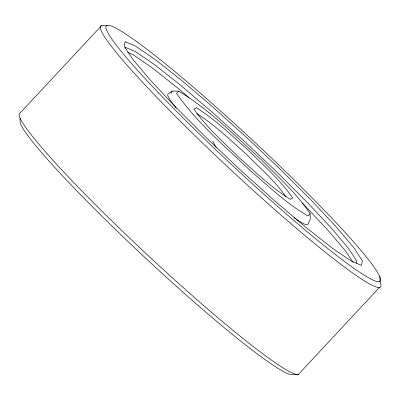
<?xml version="1.0" encoding="UTF-8"?>
<svg xmlns="http://www.w3.org/2000/svg" width="400" height="400" viewBox="0 0 400 400"><rect width="100%" height="100%" fill="white"/><g stroke="black" fill="none" stroke-linecap="round" stroke-linejoin="round"><path stroke-width="0.6" d="M125.04 48.435L125.24 47.305L135.43 51.585L154.12 64.365L179.865 84.645L210.54 110.76L243.655 140.585L276.525 171.695L306.485 201.58L331.055 227.76L348.355 248.235L356.765 261.055L356.365 263.315M170.905 93.67L172.235 91.06L178.515 91.095C209.59 109.62 235.075 135.975 261.715 160.135C278.465 177.355 296.795 193.505 310.105 213.69L310.3 219.21L307.85 224.545A95.635 8.22 43 0 1 294.085 217.71M178.515 91.095L176.515 93.385C197.205 123 225.21 146.57 251.155 171.41C269.55 186.93 286.96 204.145 308.105 215.98L310.105 213.69M107.24 25.365L101.64 25.54L20.435 112.66A191.26 16.44 43 0 0 139.675 247.61A191.26 16.44 43 0 0 298.36 374.46L379.565 287.34M172.235 91.06L167.94 94.145A95.635 8.22 43 0 0 176.19 107.955M298.36 374.46L292.76 374.635A187.275 16.1 43 0 1 155.035 266.88A187.275 16.1 43 0 1 20.2 123.545L20 118.025M127.695 52.37L132.795 54.53L151.515 67.345L177.23 87.61L189.01 97.64M196.81 113.645C214.77 124.775 229.925 139.705 245.655 153.66C259.53 167.575 274.695 180.58 285.985 196.8M302.33 203.035L328.235 230.54L345.51 250.96L353.035 262.4M212.715 141.085L216.185 147.64M379.805 276.455L380 281.975A191.26 16.44 43 0 1 238.915 177.295A191.26 16.44 43 0 1 101.64 25.54M125.06 41.675L124.24 46.31L132.86 59.445L150.59 80.435L175.78 107.27L206.485 137.9L240.18 169.79L274.125 200.365L305.57 227.125L331.955 247.915L351.115 261.015L361.555 265.4L362.38 260.765L353.755 247.63L336.025 226.64L310.84 199.805L280.13 169.175L246.44 137.285L212.49 106.71L181.05 79.945L154.66 59.155L135.505 46.055L125.06 41.675M196.245 107.72L193.94 109.075C206.15 126.975 222.71 141.28 237.945 156.495C254.805 171.475 271.085 187.46 290.37 199.355L292.68 197.995C280.47 180.095 263.91 165.795 248.67 150.58C231.815 135.595 215.535 119.615 196.245 107.72M158.545 92.88A187.275 16.1 43 0 0 379.375 281.71A187.275 16.1 43 0 0 192.005 86.02A187.275 16.1 43 0 0 158.545 92.88"/></g></svg>
